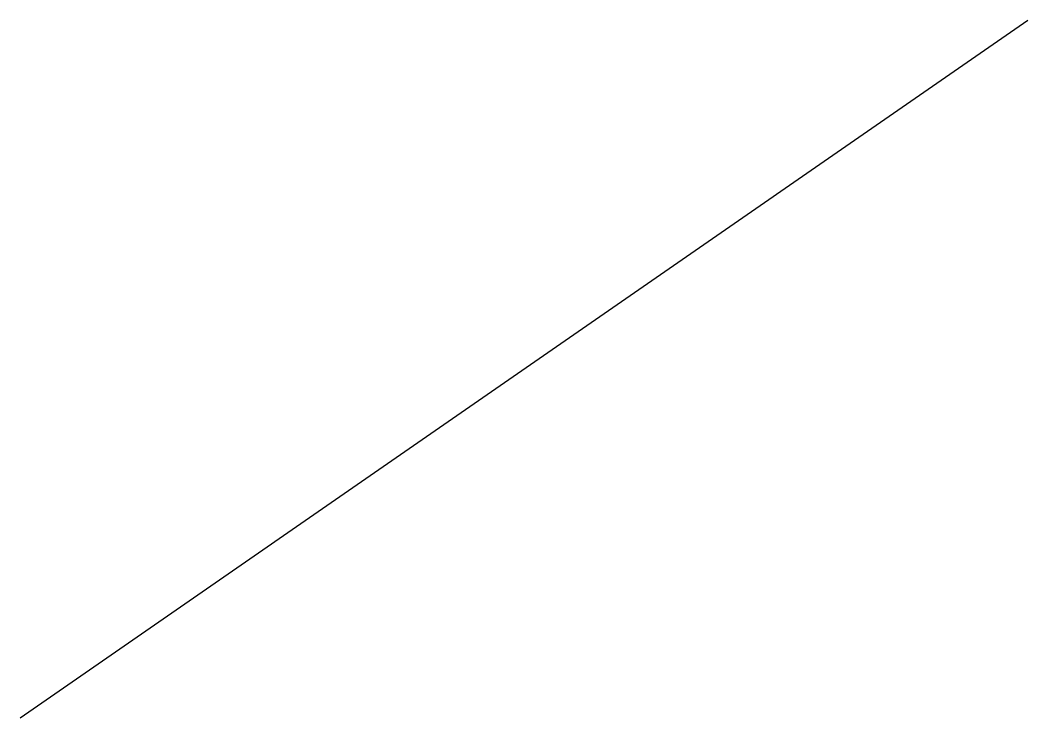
# Model space of a CAD drawing. Extents: x 0.5 to 3.75, y 0.25 to 2.5.
import ezdxf

# ---------------------------------------------------------------- set-up
doc = ezdxf.new("R2010")
doc.units = 0
doc.header["$MEASUREMENT"] = 0

msp = doc.modelspace()

# ---------------------------------------------------------------- linework, layer by layer
msp.add_line((0.5, 0.25), (3.75, 2.5))

doc.saveas('drawing.dxf')
